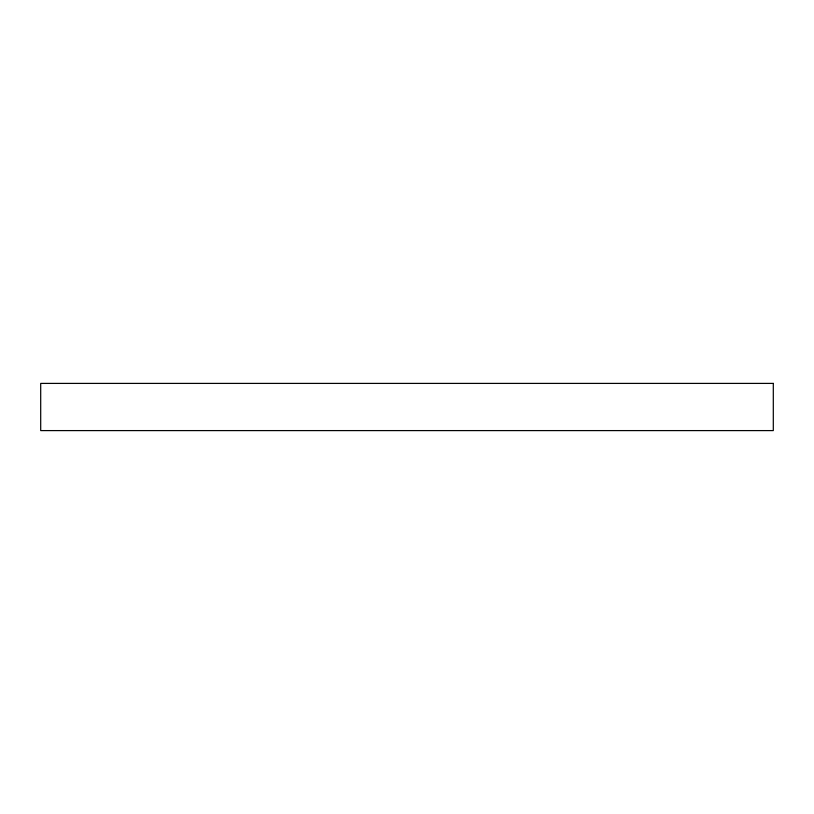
<?xml version="1.0" encoding="UTF-8"?>
<svg xmlns="http://www.w3.org/2000/svg" width="814" height="814" viewBox="0 0 814 814"><rect width="100%" height="100%" fill="white"/><g stroke="black" fill="none" stroke-linecap="round" stroke-linejoin="round"><path stroke-width="1.22" d="M773.3 383.404L40.7 383.404L40.7 430.596L773.3 430.596L773.3 383.404"/></g></svg>
